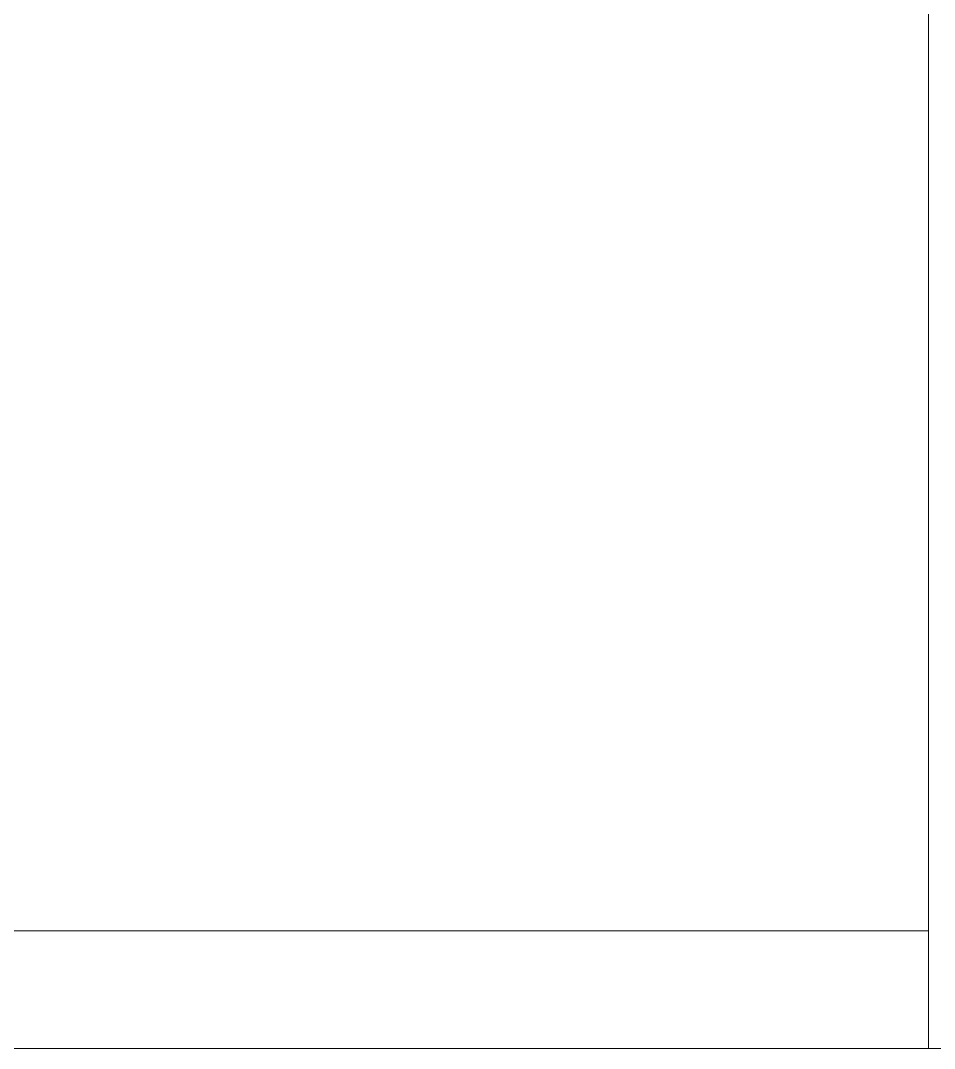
# Model space of a CAD drawing. Header units: millimetres. Extents: x 586.5 to 618.3, y 239.1 to 272.6.
# Drawn here: x 595.301 to 595.4565, y 261.0786 to 261.2534 of the extents above; entities that cross this region are included whole.
import ezdxf

# ---------------------------------------------------------------- set-up
doc = ezdxf.new("R2010")
doc.units = ezdxf.units.MM
doc.header["$LTSCALE"] = 75
doc.layers.add('A-GENM', color=253, linetype='Continuous', lineweight=9)

# ---------------------------------------------------------------- blocks, each defined once
blk = doc.blocks.new('Object 78487 - Object-283474-Subsolo')
at = {"layer": 'A-GENM'}
for p, q in [((-34830.87, 12590), (-34830.87, 12190)), ((-34830.87, 12590), (-34830.87, 12190)), ((-34830.87, 12190), (-34810.87, 12190)), ((-34810.87, 12190), (-34830.87, 12190))]:
    blk.add_line(p, q, dxfattribs=at)
blk = doc.blocks.new('Object 78487 - Object 78487-283478-Subsolo')
blk.add_blockref('Object 78487 - Object-283474-Subsolo', (0, 0))
blk = doc.blocks.new('Object 79519 - Object-283502-Subsolo')
at = {"layer": 'A-GENM'}
for p, q in [((-34830.87, 12210), (-35510.87, 12210)), ((-35510.87, 12210), (-34830.87, 12210)), ((-34830.87, 12190), (-34830.87, 12210)), ((-34830.87, 12210), (-34830.87, 12190)), ((-35510.87, 12190), (-34830.87, 12190)), ((-35510.87, 12190), (-34830.87, 12190))]:
    blk.add_line(p, q, dxfattribs=at)
blk = doc.blocks.new('Object 79519 - Object 79519-283506-Subsolo')
blk.add_blockref('Object 79519 - Object-283502-Subsolo', (0, 0))

msp = doc.modelspace()

# ---------------------------------------------------------------- block references
at = {"layer": 'A-GENM', "xscale": 0.001, "yscale": 0.001, "zscale": 0.001}
for name in ['Object 78487 - Object 78487-283478-Subsolo', 'Object 79519 - Object 79519-283506-Subsolo']:
    msp.add_blockref(name, (630.28641, 248.88857), dxfattribs=at)

doc.saveas('drawing.dxf')
